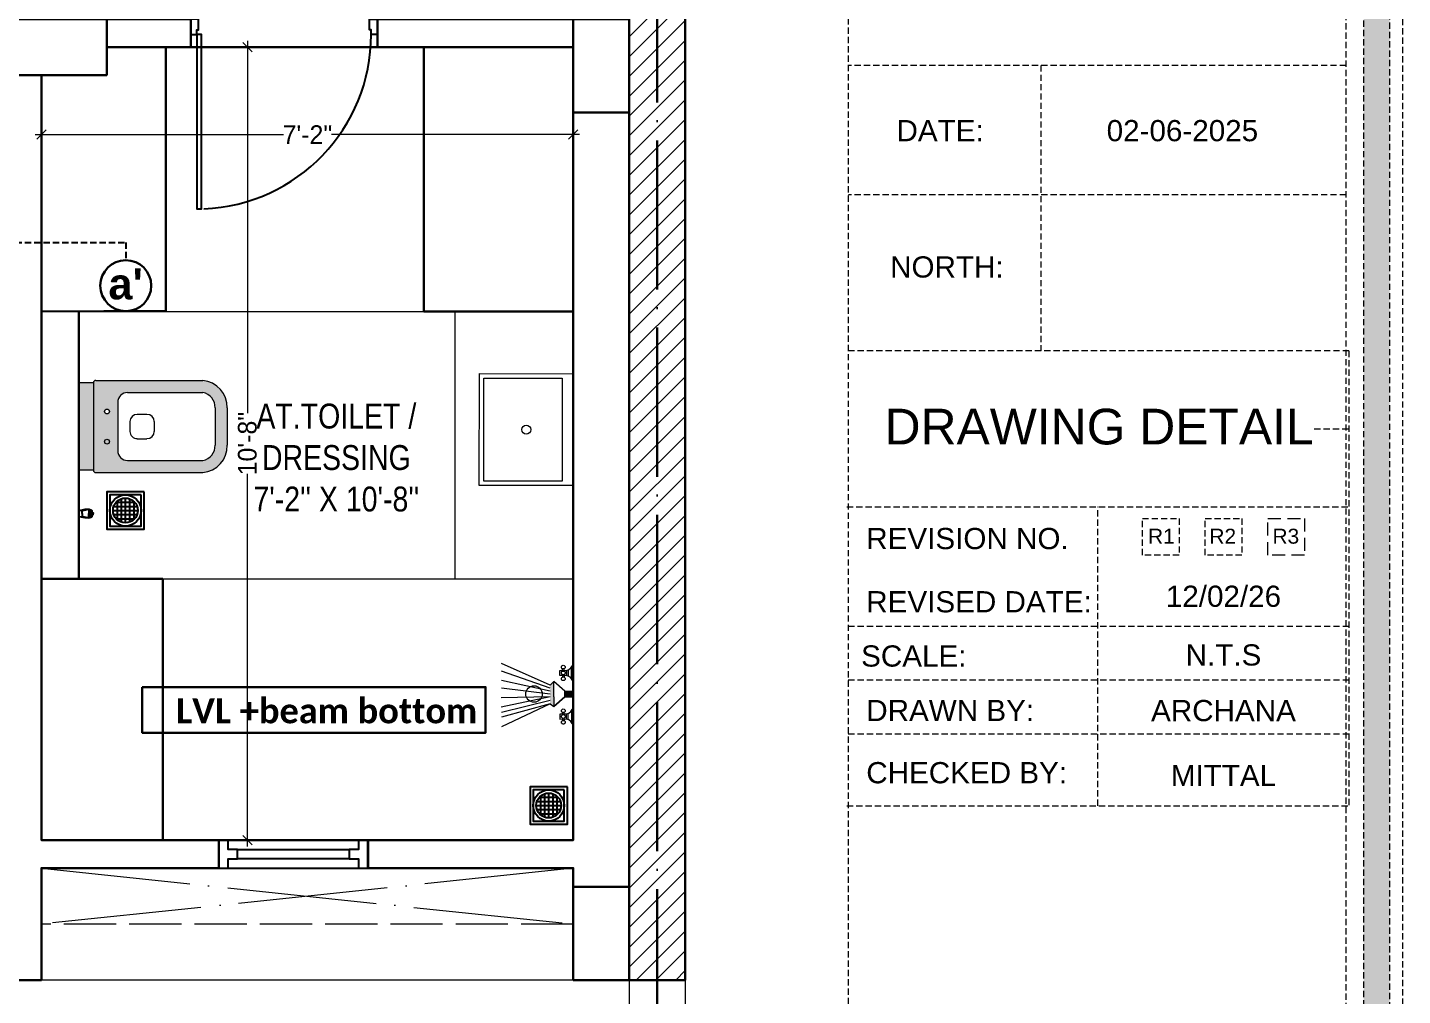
# Model space of a CAD drawing. Header units: millimetres. Extents: x 35877 to 3066687, y -650199 to -40525.
# Drawn here: x 147842.4 to 148063.4, y -180258.8 to -180103.2 of the extents above; entities that cross this region are included whole.
import ezdxf
from ezdxf.enums import TextEntityAlignment as Align

# ---------------------------------------------------------------- set-up
doc = ezdxf.new("R2010")
doc.units = ezdxf.units.MM
doc.header["$MEASUREMENT"] = 0
doc.header["$PDMODE"] = 35
for name, pattern in [('ACAD_ISO02W100', [15, 12, -3]), ('ACAD_ISO04W100', [30, 24, -3, 0, -3]), ('DASHED', [0.75, 0.5, -0.25]), ('DASHEDX2', [1.5, 1, -0.5])]:
    doc.linetypes.add(name, pattern=pattern)
doc.layers.get('Defpoints').update_dxf_attribs({"color": 220})
for name, color, linetype in [('AR DOOR', 40, 'Continuous'), ('AR ELE-5', 134, 'Continuous'), ('Labels and Texts', 8, 'Continuous'), ('SANIT', 232, 'Continuous'), ('WC-DET', 8, 'Continuous')]:
    doc.layers.add(name, color=color, linetype=linetype)
for name, color, linetype, lineweight in [('COLUMN', 1, 'Continuous', 30), ('DIM.', 250, 'Continuous', 13), ('Dimension', 10, 'DASHEDX2', 20), ('FALSE CEILING', 6, 'Continuous', 30), ('FIRST FLOOR ( TEXT )', 7, 'Continuous', 9), ('FURNITURE', 32, 'Continuous', 9), ('furniture dimensions', 1, 'DASHED', 0), ('FURNITURE-1', 252, 'Continuous', 13), ('GROUND FLOOR', 7, 'Continuous', 9), ('GROUND FLOOR  ( HATCH )', 251, 'Continuous', 9), ('GROUND FLOOR  ( PLINE )', 251, 'Continuous', 30), ('NAME PLATE', 7, 'Continuous', 25), ('UTILITY', 48, 'Continuous', 9), ('wall', 7, 'Continuous', 30), ('X_PLOT', 1, 'Continuous', 9)]:
    doc.layers.add(name, color=color, linetype=linetype, lineweight=lineweight)
doc.layers.add('XX~SLAB ( PLINE )', color=251, linetype='Continuous', plot=False)
doc.styles.add('Arial', font='arial.ttf')
doc.styles.add('century g', font='GOTHIC.TTF')
doc.styles.add('KATHA', font='swissc.ttf')
doc.styles.get("Standard").update_dxf_attribs({"font": 'arial.ttf', "height": 6})
doc.dimstyles.new('Archana', dxfattribs={"dimtxt": 2, "dimasz": 0.75, "dimexe": 0.5, "dimexo": 0.5, "dimgap": 0, "dimtad": 0, "dimzin": 0, "dimdsep": 46, "dimlunit": 4, "dimtxsty": 'century g', "dimblk": 'OBLIQUE', "dimcen": 0, "dimdle": 1, "dimclrd": 256, "dimclre": 256, "dimclrt": 256, "dimadec": 0, "dimazin": 0, "dimtfac": 1, "dimtofl": 0, "dimtmove": 1, "dimatfit": 3, "dimfxl": 1, "dimfxlon": 1, "dimtolj": 1, "dimtzin": 0, "dimlwd": -1, "dimlwe": -1, "dimarcsym": 0})

# ---------------------------------------------------------------- blocks, each defined once
blk = doc.blocks.new('*U25')
for points in [[(-40, 0), (0, 0), (0, 30), (10, 30), (10, 100), (-40, 100)], [(1160, 0), (1120, 0), (1120, 30), (1110, 30), (1110, 100), (1160, 100)], [(0, 0), (0, -1120), (30, -1120), (30, 0)]]:
    blk.add_lwpolyline(points, close=True)
at = {"layer": 'AR ELE-5', "linetype": 'ByBlock', "ltscale": 15}
blk.add_arc((-1.6, 0.7), 1121.6, 272.37301, 359.96526, dxfattribs=at)
blk = doc.blocks.new('aggerg')
at = {"layer": 'Dimension', "color": 42, "true_color": 0xd39e00}
blk.add_lwpolyline([(-1.41, 1.41), (1.41, 1.41), (1.41, -1.41), (-1.41, -1.41)], close=True, dxfattribs=at)
at = {"layer": 'NAME PLATE', "lineweight": 0, "insert": (-0.03, 0.62), "char_height": 1.151, "width": 2.2458, "attachment_point": 2, "style": 'Arial'}
blk.add_mtext('R3', dxfattribs=at)
blk = doc.blocks.new('A$C07311617')
at = {"layer": 'UTILITY'}
h = blk.add_hatch(color=7, dxfattribs=at)
h.paths.add_polyline_path([(-3.13, 2.02), (-3.13, 0), (-3.74, 0), (-3.74, 0.46), (-3.74, 1.42)])
h.paths.add_polyline_path([(-3.13, 0), (-3.13, -0.46), (-3.13, -2.02), (-3.74, -1.59), (-3.74, -0.46), (-3.74, 0)])
h = blk.add_hatch(color=7, dxfattribs=at)
h.paths.add_polyline_path([(0, 0.46), (0, 0), (-1.35, 0), (-1.35, 0.46)])
h.paths.add_polyline_path([(0, 0), (0, -0.46), (-1.35, -0.46), (-1.35, 0)])
at = {"layer": 'UTILITY', "color": 7}
for p, q in [((-3.74, 1.42), (-11.52, 4.9)), ((-3.74, 0.94), (-11.52, 3.66)), ((-1.74, 3.79), (-1.74, 4.05)), ((-1.74, 2.99), (-1.74, 2.72)), ((-1.47, 3.79), (-1.47, 4.05)), ((-1.47, 2.99), (-1.47, 2.72)), ((-0.8, 3.9), (-0.8, 2.88)), ((-0.27, 2.44), (-0.27, 4.33)), ((-3.74, 0.46), (-11.52, 2.15)), ((-3.74, 0), (-11.52, 0.93)), ((-3.13, 2.02), (-3.74, 1.42)), ((-3.13, -0.46), (-3.13, 2.02)), ((-1.35, 0.46), (-3.13, 2.02)), ((-3.13, 0.46), (-3.13, 1.42)), ((-1.35, -0.46), (-1.35, 0.46)), ((-1.35, 0.46), (0, 0.46)), ((0, -0.46), (0, 0.46)), ((-3.74, -0.46), (-11.62, -0.61)), ((-3.74, -0.46), (-11.57, -2.09)), ((-3.74, -1.03), (-11.52, -2.96)), ((-3.74, -1.59), (-11.52, -5.3)), ((-3.74, -1.59), (-11.52, -3.73)), ((-3.74, -1.59), (-3.13, -2.02)), ((-3.13, -0.46), (-3.13, -2.02)), ((-1.35, -0.46), (-3.13, -2.02)), ((-1.35, -0.46), (0, -0.46)), ((-1.74, -3.22), (-1.74, -2.95)), ((-1.74, -4.02), (-1.74, -4.29)), ((-1.47, -3.22), (-1.47, -2.95)), ((-1.47, -4.02), (-1.47, -4.29)), ((-0.8, -4.13), (-0.8, -3.11)), ((-0.27, -2.68), (-0.27, -4.56))]:
    blk.add_line(p, q, dxfattribs=at)
for points in [[(-1.07, 2.99), (-2.14, 2.99), (-2.14, 3.79), (-1.07, 3.79)], [(-1.07, -3.22), (-2.14, -3.22), (-2.14, -4.02), (-1.07, -4.02)]]:
    blk.add_lwpolyline(points, close=True, dxfattribs=at)
for points in [[(-1.35, 0.46), (-3.13, 2.02)], [(-3.13, -2.02), (-1.35, -0.46)]]:
    blk.add_lwpolyline(points, dxfattribs=at)
for centre, radius in [((-1.6, 4.32), 0.298), ((-1.6, 3.39), 0.298), ((-1.6, 2.45), 0.298), ((-6.31, 0), 1.33), ((-1.6, -2.69), 0.298), ((-1.6, -3.62), 0.298), ((-1.6, -4.55), 0.298)]:
    blk.add_circle(centre, radius, dxfattribs=at)
for centre, start, end in [((-1.47, 5.26), 285.2551, 344.7449), ((-1.47, 1.52), 15.2551, 74.7449), ((-1.47, -1.75), 285.2551, 344.7449), ((-1.47, -5.49), 15.2551, 74.7449)]:
    blk.add_arc(centre, 1.52, start, end, dxfattribs=at)
blk = doc.blocks.new('NAHNYsquare')
at = {"color": 253}
for p, q in [((4.49, -1.65), (1.51, -1.65)), ((1.67, -4.48), (1.67, -1.49)), ((2.33, -4.87), (2.33, -1.1)), ((3, -0.99), (3, -4.99)), ((3.67, -4.87), (3.67, -1.1)), ((4.33, -4.48), (4.33, -1.49)), ((5, -2.99), (1, -2.99)), ((4.89, -2.32), (1.11, -2.32)), ((4.89, -3.65), (1.11, -3.65)), ((4.49, -4.32), (1.51, -4.32))]:
    blk.add_line(p, q, dxfattribs=at)
for points in [[(0, -5.99), (6, -5.99), (6, 0.01), (0, 0.01)], [(0.5, -5.49), (5.5, -5.49), (5.5, -0.49), (0.5, -0.49)]]:
    blk.add_lwpolyline(points, close=True)
for radius in [2.5, 2]:
    blk.add_circle((3, -2.99), radius)
blk = doc.blocks.new('A$C3EC62B37')
at = {"layer": 'FURNITURE', "lineweight": 30, "ltscale": 0.25, "true_color": 0xffffff}
h = blk.add_hatch(color=7, dxfattribs=at)
h.dxf.hatch_style = 1
h.paths.add_polyline_path([(-12.22, 0), (-12.22, 2.35), (-26.26, 2.35), (-26.26, 0)])
h.paths.add_polyline_path([(-26.26, 2.35), (-12.22, 2.35, 0.414214), (-11.83, 2.74), (-11.83, 19.96, 0.388639), (-16.24, 23.87), (-22.38, 23.87, 0.379499), (-26.65, 19.96), (-26.65, 2.74, 0.414214)])
h.paths.add_polyline_path([(-15.35, 6.26), (-23.13, 6.26, -0.414214), (-24.7, 7.83), (-24.7, 19.96, -0.349567), (-22.37, 21.91), (-16.24, 21.91, -0.364948), (-13.78, 19.96), (-13.78, 7.83, -0.414214)], flags=16)
h.paths.add_polyline_path([(-18.46, 8.22), (-20.02, 8.22, -0.414214), (-21.2, 9.39), (-21.2, 10.96, -0.414214), (-20.02, 12.13), (-18.46, 12.13, -0.414214), (-17.28, 10.96), (-17.28, 9.39, -0.414214)], flags=0)
h.paths.add_polyline_path([(-22.06, 4.53, -1), (-21.27, 4.53, -1)], flags=16)
at = {"layer": 'FURNITURE', "color": 0, "linetype": 'ByBlock', "lineweight": -2}
for p, q in [((-22.24, 23.87), (-16.24, 23.87)), ((-26.65, 2.74), (-26.65, 19.96)), ((-24.7, 7.83), (-24.7, 19.96)), ((-22.24, 21.91), (-16.24, 21.91)), ((-13.78, 7.83), (-13.78, 19.96)), ((-11.83, 2.74), (-11.83, 19.96)), ((-20.02, 12.13), (-18.46, 12.13)), ((-21.2, 9.39), (-21.2, 10.96)), ((-17.28, 9.39), (-17.28, 10.96)), ((-20.02, 8.22), (-18.46, 8.22)), ((-23.13, 6.26), (-15.35, 6.26)), ((-26.26, 2.35), (-12.22, 2.35)), ((-26.26, 2.35), (-26.26, 0)), ((-12.22, 2.35), (-12.22, 0)), ((-26.26, 0), (-12.22, 0)), ((-26.26, 0), (-12.22, 0))]:
    blk.add_line(p, q, dxfattribs=at)
for centre in [(-21.66, 4.53), (-16.81, 4.53)]:
    blk.add_circle(centre, 0.391, dxfattribs=at)
for centre, radius, start, end in [((-22.31, 19.5), 4.37, 89.0873, 174.0395), ((-16.17, 19.5), 4.37, 5.9605, 90.9127), ((-22.31, 19.48), 2.44, 88.437, 168.6348), ((-16.17, 19.48), 2.44, 11.3652, 91.563), ((-20.02, 10.96), 1.17, 90, 180), ((-18.46, 10.96), 1.17, 0, 90), ((-20.02, 9.39), 1.17, 180, 270), ((-18.46, 9.39), 1.17, 270, 0), ((-23.13, 7.83), 1.57, 180, 270), ((-15.35, 7.83), 1.57, 270, 0), ((-26.26, 2.74), 0.391, 180, 270), ((-12.22, 2.74), 0.391, 270, 0)]:
    blk.add_arc(centre, radius, start, end, dxfattribs=at)
blk = doc.blocks.new('A$C775F2B7C')
at = {"layer": 'WC-DET', "color": 7}
for points in [[(0.0199, 0.0758), (0.0199, 0.0819, -0.414214), (0.0206, 0.0826), (0.0248, 0.0826)], [(0.0297, 0.0758), (0.0297, 0.0819, 0.414214), (0.0289, 0.0826), (0.0248, 0.0826)], [(0.0199, 0.0758), (0.0069, 0.0758, 0.150223), (0, 0.0598), (0, 0.0369), (0.0069, 0.004, 0.333354), (0.0114, 0), (0.0248, 0), (0.0382, 0, 0.333354), (0.0427, 0.004), (0.0496, 0.0369), (0.0496, 0.0598, 0.150223), (0.0427, 0.0758), (0.0297, 0.0758)], [(0.025, 0.0202), (0.0118, 0.0202, -0.354974), (0.0072, 0.0233), (0, 0.0572)], [(0.0248, 0.0758), (0.0199, 0.0758, 0.150223)], [(0.0246, 0.0202), (0.0378, 0.0202, 0.354974), (0.0423, 0.0233), (0.0496, 0.0572)]]:
    blk.add_lwpolyline(points, format="xyb", dxfattribs=at)
at = {"layer": 'WC-DET'}
for points in [[(0, 0.0575), (0.0248, 0.0575)], [(0.0005, 0.0627), (0.0248, 0.0627)], [(0.0011, 0.0651), (0.0248, 0.0651)], [(0.0485, 0.0651), (0.0248, 0.0651)], [(0.0491, 0.0627), (0.0248, 0.0627)], [(0.0496, 0.0575), (0.0248, 0.0575)]]:
    blk.add_lwpolyline(points, dxfattribs=at)
at = {"layer": 'WC-DET', "color": 7}
blk.add_lwpolyline([(0.0297, 0.0758), (0.0248, 0.0758)], dxfattribs=at)
blk = doc.blocks.new('_Oblique')
at = {"layer": 'wall', "color": 0, "lineweight": -2}
blk.add_line((-0.5, -0.5), (0.5, 0.5), dxfattribs=at)
blk = doc.blocks.new('*D893')
at = {"layer": 'Defpoints', "color": 0, "linetype": 'Continuous', "lineweight": 0, "transparency": 16777216}
for p in [(147882.09, -180106.35), (147877.71, -180233.85), (147882.09, -180233.85)]:
    blk.add_point(p, dxfattribs=at)
at = {"layer": 'furniture dimensions', "color": 5, "linetype": 'Continuous', "transparency": 16777216}
for p, q in [((147877.71, -180105.35), (147877.71, -180165.22)), ((147877.71, -180234.85), (147877.71, -180174.98)), ((147881.59, -180233.85), (147877.21, -180233.85))]:
    blk.add_line(p, q, dxfattribs=at)
at = {"layer": 'furniture dimensions', "color": 5, "linetype": 'ByBlock', "transparency": 16777216}
blk.add_line((147881.59, -180106.35), (147877.21, -180106.35), dxfattribs=at)
at = {"layer": 'furniture dimensions', "color": 5, "linetype": 'Continuous', "transparency": 16777216, "xscale": 1.5, "yscale": 1.5, "zscale": 1.5}
for p, rotation in [((147877.71, -180106.35), 90), ((147877.71, -180233.85), 270)]:
    blk.add_blockref('_Oblique', p, dxfattribs=dict(at, rotation=rotation))
at = {"layer": 'furniture dimensions', "linetype": 'Continuous', "lineweight": 0, "transparency": 16777216, "insert": (147877.71, -180170.1), "char_height": 3, "attachment_point": 5, "rotation": 90, "style": 'century g'}
blk.add_mtext('\\A1;10\'-8"', dxfattribs=at)
blk = doc.blocks.new('*D894')
at = {"layer": 'Defpoints', "color": 0, "linetype": 'Continuous', "lineweight": 0, "transparency": 16777216}
for p in [(147930.11, -180120.42), (147844.61, -180129.85), (147930.11, -180134.44)]:
    blk.add_point(p, dxfattribs=at)
at = {"layer": 'furniture dimensions', "color": 5, "linetype": 'Continuous', "transparency": 16777216}
for p, q in [((147843.61, -180120.42), (147883.49, -180120.42)), ((147931.11, -180120.42), (147891.22, -180120.42)), ((147930.11, -180124.42), (147930.11, -180119.92))]:
    blk.add_line(p, q, dxfattribs=at)
at = {"layer": 'furniture dimensions', "color": 5, "linetype": 'ByBlock', "transparency": 16777216}
blk.add_line((147844.61, -180124.42), (147844.61, -180119.92), dxfattribs=at)
at = {"layer": 'furniture dimensions', "color": 5, "linetype": 'Continuous', "transparency": 16777216, "xscale": 1.5, "yscale": 1.5, "zscale": 1.5, "rotation": 180}
blk.add_blockref('_Oblique', (147844.61, -180120.42), dxfattribs=at)
at = {"layer": 'furniture dimensions', "color": 5, "linetype": 'Continuous', "transparency": 16777216, "xscale": 1.5, "yscale": 1.5, "zscale": 1.5}
blk.add_blockref('_Oblique', (147930.11, -180120.42), dxfattribs=at)
at = {"layer": 'furniture dimensions', "linetype": 'Continuous', "lineweight": 0, "transparency": 16777216, "insert": (147887.36, -180120.42), "char_height": 3, "attachment_point": 5, "style": 'century g'}
blk.add_mtext('\\A1;7\'-2"', dxfattribs=at)

msp = doc.modelspace()

# ---------------------------------------------------------------- hatches: boundary and pattern name
at = {"layer": 'Dimension', "true_color": 0xd39e00, "transparency": 33554687}
h = msp.add_hatch(color=42, dxfattribs=at)
h.paths.add_polyline_path([(147466.166, -179935.8955), (147466.166, -180354.825), (148061.3418, -180354.825), (148061.3418, -179935.8955)])
h.paths.add_polyline_path([(147470.3431, -179940.0725), (148057.1647, -179940.0725), (148057.1647, -180350.648), (147470.3431, -180350.648)], flags=16)
at = {"layer": 'GROUND FLOOR  ( HATCH )', "transparency": 33554687}
h = msp.add_hatch(dxfattribs=at)
h.set_pattern_fill('ANSI31', color=6, scale=18, style=0)
h.set_pattern_definition([(45, (31407.419, -17637.1768), (-1.590990258, 1.590990258), [])])
h.paths.add_polyline_path([(147948.105, -179966.9198), (147939.105, -179966.9198), (147939.105, -180256.3511), (147948.105, -180256.3511)])

# ---------------------------------------------------------------- linework, layer by layer
at = {"layer": 'COLUMN', "transparency": 33554687, "elevation": 0.3521}
for points in [[(147855.105, -180101.8511), (147855.105, -180110.8511), (147840.105, -180110.8511), (147840.105, -180101.8511)], [(147930.105, -180101.8511), (147939.105, -180101.8511), (147939.105, -180116.8511), (147930.105, -180116.8511)], [(147930.105, -180241.3511), (147939.105, -180241.3511), (147939.105, -180256.3511), (147930.105, -180256.3511)]]:
    msp.add_lwpolyline(points, close=True, dxfattribs=at)
at = {"layer": 'Dimension', "color": 42, "true_color": 0xd39e00, "transparency": 33554687}
for p, q in [((148054.3369, -180109.2973, 0.7043), (147974.3628, -180109.2973, 0.7043)), ((148005.3056, -180109.2973, 0.7043), (148005.3056, -180155.2097, 0.7043)), ((148054.3369, -180130.0795, 0.7043), (147974.3628, -180130.0795, 0.7043)), ((148054.8214, -180155.2097, 0.7043), (147974.1156, -180155.2097, 0.7043)), ((148054.8214, -180155.2097, 0.7043), (148054.8214, -180228.3083, 0.7043)), ((148049.2545, -180167.7409, 0.7043), (148054.8214, -180167.7409, 0.7043)), ((147974.1156, -180180.2721, 0.7043), (148054.8214, -180180.2721, 0.7043)), ((148014.4685, -180228.3083, 0.7043), (148014.4685, -180180.2721, 0.7043)), ((148054.8214, -180199.4866, 0.7043), (147974.1156, -180199.4866, 0.7043)), ((148054.8214, -180208.1401, 0.7043), (147974.1156, -180208.1401, 0.7043)), ((148054.8214, -180216.7937, 0.7043), (147974.1156, -180216.7937, 0.7043)), ((147974.1156, -180228.3083, 0.7043), (148054.8214, -180228.3083, 0.7043))]:
    msp.add_line(p, q, dxfattribs=at)
at = {"layer": 'Dimension', "color": 42, "true_color": 0xd39e00, "transparency": 33554687, "elevation": 0.7043}
for points in [[(147464.0775, -179933.807), (148063.4303, -179933.807), (148063.4303, -180356.9136), (147464.0775, -180356.9136)], [(147466.166, -179935.8955), (148061.3418, -179935.8955), (148061.3418, -180354.825), (147466.166, -180354.825)], [(147470.3431, -179940.0725), (148057.1647, -179940.0725), (148057.1647, -180350.648), (147470.3431, -180350.648)], [(147974.3628, -180347.2102), (147974.3628, -179943.5103), (148054.3369, -179943.5103), (148054.3369, -180347.2102)], [(148021.612, -180182.1311), (148027.5014, -180182.1311), (148027.5014, -180188.0204), (148021.612, -180188.0204)], [(148031.7003, -180182.1311), (148037.5896, -180182.1311), (148037.5896, -180188.0204), (148031.7003, -180188.0204)]]:
    msp.add_lwpolyline(points, close=True, dxfattribs=at)
at = {"layer": 'FALSE CEILING', "color": 1, "linetype": 'DASHEDX2', "lineweight": 25, "transparency": 33554687, "elevation": 0.3521}
msp.add_lwpolyline([(147517.9325, -180140.4258), (147517.9325, -180137.785), (147858.1589, -180137.785), (147858.1589, -180140.6115)], dxfattribs=at)
at = {"layer": 'FURNITURE', "color": 9, "true_color": 0xc7c8ca, "transparency": 33554687}
msp.add_line((147911.105, -180191.8511, 0.3521), (147911.105, -180148.8491, 0.3521), dxfattribs=at)
at = {"layer": 'FURNITURE', "color": 9, "lineweight": 30, "true_color": 0xc7c8ca, "transparency": 33554687, "elevation": 0.3521}
msp.add_lwpolyline([(147844.605, -180110.8511), (147844.605, -180148.8516), (147864.572, -180148.7672), (147864.572, -180106.3514), (147855.105, -180106.3934)], dxfattribs=at)
for points in [[(147906.105, -180106.3516), (147930.105, -180106.3516), (147930.105, -180148.8516), (147906.105, -180148.8516)], [(147844.605, -180191.8524), (147864.105, -180191.8498), (147864.105, -180233.8498), (147844.605, -180233.8524)]]:
    msp.add_lwpolyline(points, close=True, dxfattribs=at)
at = {"layer": 'FURNITURE', "color": 9, "true_color": 0xc7c8ca, "transparency": 33554687, "elevation": 0.3521}
for points in [[(147930.0992, -180176.8587), (147914.9963, -180176.8499), (147915.0169, -180158.85), (147930.1109, -180158.8587)], [(147928.2992, -180176.1374), (147915.7169, -180176.1303), (147915.7366, -180159.5706), (147928.31, -180159.5777)]]:
    msp.add_lwpolyline(points, close=True, dxfattribs=at)
at = {"layer": 'FURNITURE', "color": 9, "true_color": 0xc7c8ca, "transparency": 33554687}
msp.add_circle((147922.5432, -180167.8543, 0.3521), 0.7202, dxfattribs=at)
at = {"layer": 'FURNITURE-1', "color": 1, "linetype": 'ByBlock', "lineweight": 30, "transparency": 33554687}
msp.add_circle((147858.1589, -180144.7056, 0.3521), 4.0941, dxfattribs=at)
at = {"layer": 'GROUND FLOOR', "transparency": 33554687}
for p, q in [((147939.105, -179940.7413, 0.7043), (147939.105, -180310.1391, 0.3521)), ((147948.105, -179940.7413, 0.7043), (147948.105, -180310.1391, 0.3521)), ((147868.605, -180101.8511, 0.3521), (147868.605, -180106.3511, 0.3521)), ((147898.609, -180101.8498, 0.3521), (147898.609, -180106.3498, 0.3521)), ((147930.105, -180106.3511, 0.3521), (147855.105, -180106.3511, 0.3521)), ((147930.105, -180106.3511, 0.3521), (147930.105, -180233.8511, 0.3521)), ((147844.605, -180110.8511, 0.3521), (147844.605, -180233.8511, 0.3521)), ((147876.105, -180233.8511, 0.3521), (147930.105, -180233.8511, 0.3521)), ((147897.105, -180233.8511, 0.3521), (147897.105, -180238.3511, 0.3521)), ((147844.605, -180238.3511, 0.3521), (147844.605, -180256.3511, 0.3521)), ((147876.105, -180238.3511, 0.3521), (147930.105, -180238.3511, 0.3521)), ((147930.105, -180238.3511, 0.3521), (147930.105, -180256.3511, 0.3521)), ((147939.105, -180256.3511, 0.3521), (147538.605, -180256.3511, 0.3521))]:
    msp.add_line(p, q, dxfattribs=at)
at = {"layer": 'GROUND FLOOR', "color": 1, "linetype": 'ACAD_ISO04W100', "transparency": 33554687}
for p, q in [((147943.605, -179940.7413, 0.7043), (147943.605, -180256.3511, 0.3521)), ((147844.605, -180238.3511, 0.3521), (147930.105, -180247.3511, 0.3521)), ((147930.105, -180238.3511, 0.3521), (147844.605, -180247.3511, 0.3521))]:
    msp.add_line(p, q, dxfattribs=at)
at = {"layer": 'GROUND FLOOR', "color": 9, "true_color": 0xc7c8ca, "transparency": 33554687}
for p, q in [((147844.605, -180148.8516, 0.3521), (147930.105, -180148.8516, 0.3521)), ((147844.605, -180191.8511, 0.3521), (147930.105, -180191.8511, 0.3521))]:
    msp.add_line(p, q, dxfattribs=at)
at = {"layer": 'GROUND FLOOR', "linetype": 'ACAD_ISO02W100', "ltscale": 0.7, "transparency": 33554687}
msp.add_line((147930.105, -180247.3511, 0.3521), (147844.605, -180247.3511, 0.3521), dxfattribs=at)
at = {"layer": 'GROUND FLOOR', "color": 6, "lineweight": 30, "transparency": 33554687, "elevation": 0.3521}
msp.add_lwpolyline([(147948.105, -179966.9198), (147939.105, -179966.9198), (147939.105, -180256.3511), (147948.105, -180256.3511)], close=True, dxfattribs=at)
msp.add_lwpolyline([(147855.105, -180106.3511), (147930.105, -180106.3511), (147930.105, -180233.8511), (147844.605, -180233.8511), (147844.605, -180110.8511)], dxfattribs=at)
at = {"layer": 'GROUND FLOOR  ( PLINE )', "transparency": 33554687, "elevation": 0.3521}
msp.add_lwpolyline([(147939.105, -179963.8511), (147894.105, -179963.8511), (147894.105, -179972.8511), (147934.605, -179972.8511), (147934.605, -180101.8511), (147898.609, -180101.8498), (147898.609, -180106.3498), (147930.105, -180106.3511), (147930.105, -180233.8511), (147897.105, -180233.8511), (147897.105, -180238.3511), (147930.105, -180238.3511), (147930.105, -180256.3511), (147939.105, -180256.3511)], close=True, dxfattribs=at)
for points in [[(147844.605, -180233.8511), (147873.1, -180233.8511), (147873.1, -180238.3511), (147844.605, -180238.3511), (147844.605, -180256.3511), (147840.105, -180256.3511), (147840.105, -180101.8511), (147868.605, -180101.8511), (147868.605, -180106.3511), (147855.105, -180106.3511)], [(147844.605, -180110.8511), (147844.605, -180233.8511)]]:
    msp.add_lwpolyline(points, dxfattribs=at)
at = {"layer": 'GROUND FLOOR  ( PLINE )', "color": 9, "true_color": 0xc7c8ca, "transparency": 33554687, "elevation": 0.3521}
for points in [[(147850.605, -180148.8516), (147850.605, -180186.8598)], [(147850.605, -180153.8511), (147850.605, -180191.8511)]]:
    msp.add_lwpolyline(points, dxfattribs=at)
at = {"layer": 'Labels and Texts', "color": 1, "lineweight": 30, "ltscale": 0.3, "transparency": 33554687, "elevation": 0.3521}
msp.add_lwpolyline([(147860.7995, -180209.2311), (147916.0193, -180209.2311), (147916.0193, -180216.5783), (147860.7995, -180216.5783)], close=True, dxfattribs=at)
at = {"layer": 'X_PLOT', "linetype": 'ACAD_ISO04W100', "lineweight": 30, "transparency": 33554687}
msp.add_line((147943.605, -179940.7413, 0.7043), (147943.605, -180285.0051, 0.3521), dxfattribs=at)
at = {"layer": 'XX~SLAB ( PLINE )', "transparency": 33554687, "elevation": 0.3521}
msp.add_lwpolyline([(147897.1, -180233.8511), (147895.6, -180233.8511), (147895.6, -180235.3511), (147894.1, -180235.3511), (147894.1, -180236.8511), (147876.1, -180236.8511), (147876.1, -180235.3511), (147874.6, -180235.3511), (147874.6, -180233.8511), (147873.1, -180233.8511), (147873.1, -180238.3511), (147874.6, -180238.3511), (147874.6, -180236.8511), (147876.1, -180236.8511), (147876.1, -180235.3511), (147894.1, -180235.3511), (147894.1, -180236.8511), (147895.6, -180236.8511), (147895.6, -180238.3511), (147897.1, -180238.3511), (147897.1, -180233.8511), (147873.1, -180233.8511), (147873.1, -180238.3511), (147897.1, -180238.3511)], close=True, dxfattribs=at)

# ---------------------------------------------------------------- block references
at = {"layer": 'AR DOOR', "linetype": 'ByBlock', "lineweight": -2, "transparency": 33554687, "extrusion": (0, 0, -1), "xscale": -0.02500332000264408, "yscale": 0.02500332000264408, "zscale": -0.02500332000264408}
msp.add_blockref('*U25', (-147869.6051, -180104.3502, -0.3521), dxfattribs=at)
at = {"layer": 'FURNITURE', "color": 9, "true_color": 0xc7c8ca, "transparency": 33554687, "rotation": 270}
msp.add_blockref('A$C3EC62B37', (147850.605, -180186.5906, 0.3521), dxfattribs=at)
at = {"layer": 'FURNITURE', "lineweight": 18, "transparency": 33554687, "rotation": 0.03312803684924393}
msp.add_blockref('A$C07311617', (147930.105, -180210.3529, 0.3521), dxfattribs=at)
at = {"layer": 'NAME PLATE', "transparency": 33554687, "xscale": 2.088529874700793, "yscale": 2.088529874700793, "zscale": 2.088529874700793}
msp.add_blockref('aggerg', (148044.7332, -180185.0757, 0.7043), dxfattribs=at)
at = {"layer": 'SANIT', "color": 9, "linetype": 'ByBlock', "true_color": 0xc7c8ca, "transparency": 33554687, "rotation": 180}
msp.add_blockref('NAHNYsquare', (147861.105, -180183.8372, 0.3521), dxfattribs=at)
at = {"layer": 'SANIT', "linetype": 'ByBlock', "transparency": 33554687, "rotation": 180}
msp.add_blockref('NAHNYsquare', (147929.1579, -180231.268, 0.3521), dxfattribs=at)
at = {"layer": 'WC-DET', "color": 9, "true_color": 0xc7c8ca, "transparency": 33554687, "xscale": -27.91359444021024, "yscale": 27.91359444021024, "zscale": 27.91359444021024, "rotation": 270}
msp.add_blockref('A$C775F2B7C', (147850.605, -180182.0436, 0.3521), dxfattribs=at)

# ---------------------------------------------------------------- texts
at = {"layer": 'DIM.', "color": 1, "transparency": 33554687, "insert": (147860.9061, -180146.9811, 0.3521), "char_height": 5, "attachment_point": 9}
msp.add_mtext_dynamic_manual_height_columns("{\\fArial|b1|i0|c0|p34;a'}", width=81.875724, gutter_width=1.1277, heights=[0], dxfattribs=at)
at = {"layer": 'FIRST FLOOR ( TEXT )', "transparency": 33554687, "insert": (147892.012, -180172.3673, 0.3521), "char_height": 4, "attachment_point": 5, "style": 'KATHA'}
msp.add_mtext("AT.TOILET /\\PDRESSING\\P7'-2'' X 10'-8''", dxfattribs=at)
at = {"layer": 'NAME PLATE', "transparency": 33554687, "style": 'Arial'}
for s, height, p in [('DATE:', 3.409, (147989.0851, -180121.4849, 0.7043)), ('02-06-2025', 3.409, (148028.0438, -180121.4849, 0.7043)), ('NORTH:', 3.409, (147990.1732, -180143.4009, 0.7043)), ('DRAWING DETAIL', 5.736097, (148014.6576, -180170.229, 0.7043)), ('REVISION NO.', 3.409, (147993.4871, -180187.0661, 0.7043)), ('REVISED DATE: ', 3.409, (147996.002, -180197.2304, 0.7043)), ('SCALE:', 3.409, (147984.855, -180205.9491, 0.7043)), ('DRAWN BY:', 3.409, (147990.7071, -180214.7093, 0.7043)), ('ARCHANA', 3.409, (148034.6449, -180214.7225, 0.7043)), ('CHECKED BY:', 3.409, (147993.3557, -180224.7102, 0.7043)), ('MITTAL', 3.409, (148034.6449, -180225.1629, 0.7043))]:
    msp.add_text(s, height=height, dxfattribs=at).set_placement(p, align=Align.CENTER)
for s, p in [('R1', (148022.5147, -180186.1854, 0.7043)), ('R2', (148032.3833, -180186.1854, 0.7043))]:
    msp.add_text(s, height=2.40321, dxfattribs=at).set_placement(p)
at = {"layer": 'NAME PLATE', "lineweight": 0, "transparency": 33554687, "char_height": 3.409, "attachment_point": 2, "style": 'Arial'}
for s, insert, width in [('12/02/26', (148034.6449, -180192.9328, 0.7043), 29.542926), ('N.T.S', (148034.6449, -180202.3696, 0.7043), 6.653445)]:
    msp.add_mtext(s, dxfattribs=dict(at, insert=insert, width=width))
at = {"layer": 'NAME PLATE', "color": 251, "true_color": 0x636466, "transparency": 33554687, "insert": (147890.4512, -180213.0864, 0.4124), "char_height": 4, "attachment_point": 5, "style": 'century g'}
msp.add_mtext_dynamic_manual_height_columns('{\\fCalibri|b1|i0|c0|p34;\\C256;\\c0;LVL +beam bottom}', width=51.719113, gutter_width=1, heights=[0], dxfattribs=at)

# ---------------------------------------------------------------- dimensions: what is measured, and where the dimension line sits
at = {"layer": 'furniture dimensions', "color": 5, "linetype": 'Continuous', "lineweight": 0, "transparency": 33554687}
dim = msp.add_linear_dim(base=(147877.7058932433, -180233.8511367833, 0.3521462299), p1=(147882.0920107395, -180106.3511367832, 0.3521462299), p2=(147882.0920107396, -180233.8511367832, 0.3521462299), angle=90, dimstyle='Archana', override={"dimtxt": 3, "dimasz": 1.5, "dimdec": 0, "dimclrd": 5, "dimclre": 5, "dimfxl": 4}, dxfattribs=at)
dim.commit()
dim.dimension.update_dxf_attribs({"geometry": '*D893', "text_midpoint": (147877.7058932432, -180170.1011367833, 0.3521462299)})
dim = msp.add_linear_dim(base=(147930.1050097069, -180120.4172496682, 0.3521462299), p1=(147844.6050097069, -180129.8513893617, 0.3521462299), p2=(147930.1050097069, -180134.4406930112, 0.3521462299), dimstyle='Archana', override={"dimtxt": 3, "dimasz": 1.5, "dimdec": 0, "dimclrd": 5, "dimclre": 5, "dimfxl": 4}, dxfattribs=at)
dim.commit()
dim.dimension.update_dxf_attribs({"geometry": '*D894', "text_midpoint": (147887.3550097069, -180120.4172496682, 0.3521462299)})

doc.saveas('drawing.dxf')
